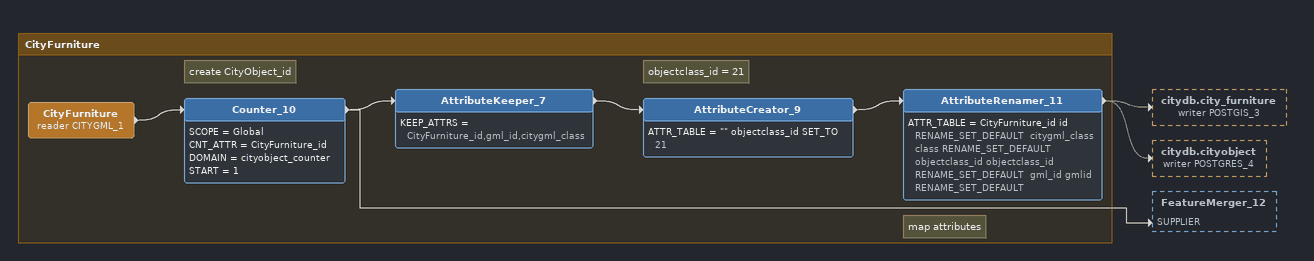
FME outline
Bookmark: CityFurniture
CityFurniture (reader CITYGML_1)
    -> Counter_10
Note: create CityObject_id
Counter_10
    SCOPE = Global
    CNT_ATTR = CityFurniture_id
    DOMAIN = cityobject_counter
    START = 1
    -> FeatureMerger_12 [SUPPLIER]
    -> AttributeKeeper_7
AttributeKeeper_7
    KEEP_ATTRS = CityFurniture_id,gml_id,citygml_class
    -> AttributeCreator_9
Note: objectclass_id = 21
AttributeCreator_9
    ATTR_TABLE = "" objectclass_id SET_TO 21
    -> AttributeRenamer_11
Note: map attributes
AttributeRenamer_11
    ATTR_TABLE = CityFurniture_id id RENAME_SET_DEFAULT  citygml_class class RENAME_SET_DEFAULT  objectclass_id objectclass_id RENAME_SET_DEFAULT  gml_id gmlid RENAME_SET_DEFAULT
    -> citydb.city_furniture (writer POSTGIS_3) [off]
    -> citydb.cityobject (writer POSTGRES_4) [off]
